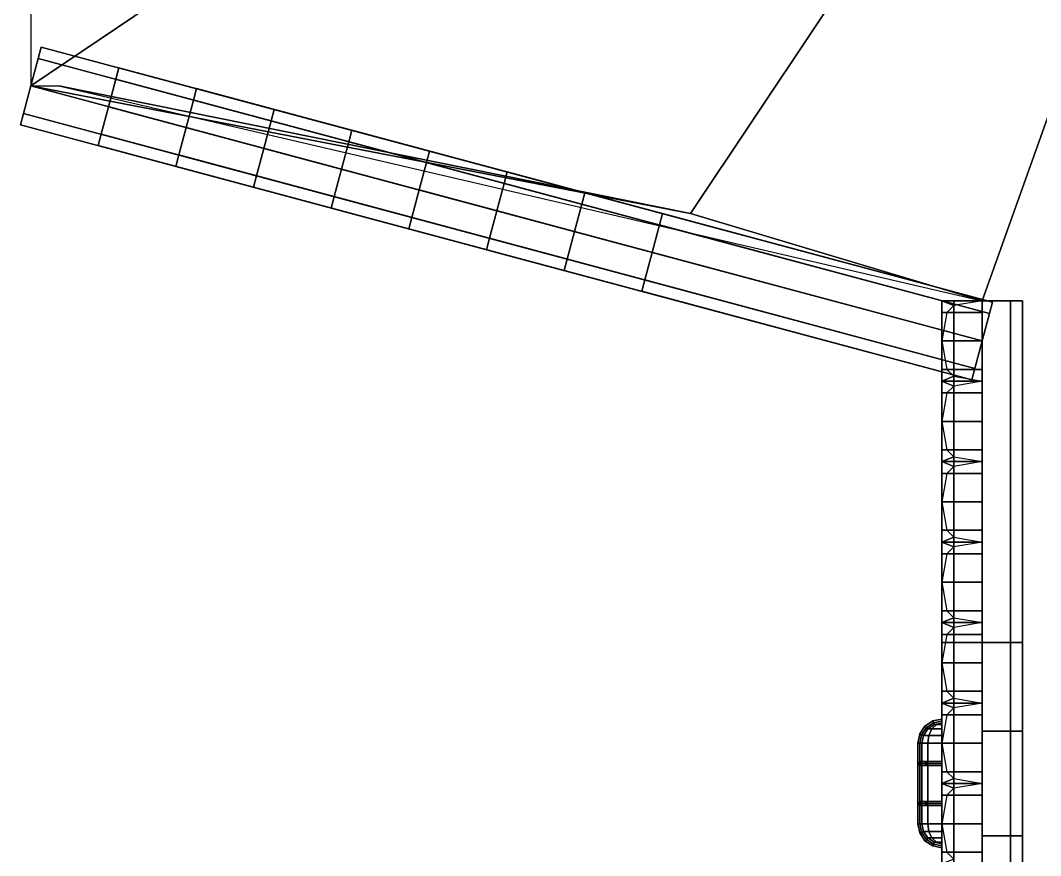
# Model space of a CAD drawing. Header units: millimetres. Extents: x -11 to 8.4, y -9.2 to 27.1.
# Drawn here: x -8.392 to -5.855, y -0.179 to 1.897 of the extents above; entities that cross this region are included whole.
import ezdxf

# ---------------------------------------------------------------- set-up
doc = ezdxf.new("R2010")
doc.units = ezdxf.units.MM
for name, color, linetype in [('door', 4, 'Continuous'), ('ground', 3, 'Continuous'), ('ground_destroyed', 6, 'Continuous'), ('light', 2, 'Continuous')]:
    doc.layers.add(name, color=color, linetype=linetype)

msp = doc.modelspace()

# ---------------------------------------------------------------- linework, layer by layer
for points in [[(-8.3665, 1.7341), (-8.3482, 1.8024, 0.1707), (-8.3406, 1.8307, 0.1), (-8.3482, 1.8024, 0.0293)], [(-8.3482, 1.8024, 0.0293), (-8.3406, 1.8307, 0.1), (-5.9741, 1.1966, 0.1), (-5.9817, 1.1683, 0.0293)], [(-8.3406, 1.8307, 0.1), (-8.3482, 1.8024, 0.1707), (-5.9817, 1.1683, 0.1707), (-5.9741, 1.1966, 0.1)], [(-8.3848, 1.6658, 0.0293), (-8.3665, 1.7341, 0.2), (-8.3482, 1.8024, 0.1707), (-8.3665, 1.7341)], [(-8.3482, 1.8024, 0.1707), (-8.3665, 1.7341, 0.2), (-6, 1.1, 0.2), (-5.9817, 1.1683, 0.1707)], [(-8.3665, 1.7341), (-8.3482, 1.8024, 0.0293), (-5.9817, 1.1683, 0.0293), (-6, 1.1)], [(-8.1733, 1.6823, 0.2), (-8.155, 1.7506, 0.3707), (-8.1475, 1.7789, 0.3), (-8.155, 1.7506, 0.2293)], [(-8.1475, 1.7789, 0.3), (-8.155, 1.7506, 0.3707), (-5.9817, 1.1683, 0.3707), (-5.9741, 1.1966, 0.3)], [(-8.155, 1.7506, 0.2293), (-8.1475, 1.7789, 0.3), (-5.9741, 1.1966, 0.3), (-5.9817, 1.1683, 0.2293)], [(-8.3924, 1.6375, 0.1), (-8.3848, 1.6658, 0.1707), (-8.3665, 1.7341, 0.2), (-8.3848, 1.6658, 0.0293)], [(-8.3665, 1.7341, 0.2), (-8.3848, 1.6658, 0.1707), (-6.0183, 1.0317, 0.1707), (-6, 1.1, 0.2)], [(-8.3848, 1.6658, 0.0293), (-8.3665, 1.7341), (-6, 1.1), (-6.0183, 1.0317, 0.0293)], [(-8.1916, 1.614, 0.2293), (-8.1733, 1.6823, 0.4), (-8.155, 1.7506, 0.3707), (-8.1733, 1.6823, 0.2)], [(-8.1733, 1.6823, 0.2), (-8.155, 1.7506, 0.2293), (-5.9817, 1.1683, 0.2293), (-6, 1.1, 0.2)], [(-8.155, 1.7506, 0.3707), (-8.1733, 1.6823, 0.4), (-6, 1.1, 0.4), (-5.9817, 1.1683, 0.3707)], [(-7.9801, 1.6306, 0.4), (-7.9618, 1.6989, 0.5707), (-7.9543, 1.7272, 0.5), (-7.9618, 1.6989, 0.4293)], [(-7.9618, 1.6989, 0.4293), (-7.9543, 1.7272, 0.5), (-5.9741, 1.1966, 0.5), (-5.9817, 1.1683, 0.4293)], [(-7.9543, 1.7272, 0.5), (-7.9618, 1.6989, 0.5707), (-5.9817, 1.1683, 0.5707), (-5.9741, 1.1966, 0.5)], [(-8.1992, 1.5858, 0.3), (-8.1916, 1.614, 0.3707), (-8.1733, 1.6823, 0.4), (-8.1916, 1.614, 0.2293)], [(-8.1916, 1.614, 0.2293), (-8.1733, 1.6823, 0.2), (-6, 1.1, 0.2), (-6.0183, 1.0317, 0.2293)], [(-8.1733, 1.6823, 0.4), (-8.1916, 1.614, 0.3707), (-6.0183, 1.0317, 0.3707), (-6, 1.1, 0.4)], [(-7.9984, 1.5623, 0.4293), (-7.9801, 1.6306, 0.6), (-7.9618, 1.6989, 0.5707), (-7.9801, 1.6306, 0.4)], [(-7.9801, 1.6306, 0.4), (-7.9618, 1.6989, 0.4293), (-5.9817, 1.1683, 0.4293), (-6, 1.1, 0.4)], [(-7.9618, 1.6989, 0.5707), (-7.9801, 1.6306, 0.6), (-6, 1.1, 0.6), (-5.9817, 1.1683, 0.5707)], [(-7.787, 1.5788, 0.6), (-7.7687, 1.6471, 0.7707), (-7.7611, 1.6754, 0.7), (-7.7687, 1.6471, 0.6293)], [(-7.7611, 1.6754, 0.7), (-7.7687, 1.6471, 0.7707), (-5.9817, 1.1683, 0.7707), (-5.9741, 1.1966, 0.7)], [(-7.7687, 1.6471, 0.6293), (-7.7611, 1.6754, 0.7), (-5.9741, 1.1966, 0.7), (-5.9817, 1.1683, 0.6293)], [(-8.3924, 1.6375, 0.1), (-8.3848, 1.6658, 0.0293), (-6.0183, 1.0317, 0.0293), (-6.0259, 1.0034, 0.1)], [(-8.3848, 1.6658, 0.1707), (-8.3924, 1.6375, 0.1), (-6.0259, 1.0034, 0.1), (-6.0183, 1.0317, 0.1707)], [(-8.006, 1.534, 0.5), (-7.9984, 1.5623, 0.5707), (-7.9801, 1.6306, 0.6), (-7.9984, 1.5623, 0.4293)], [(-7.9984, 1.5623, 0.4293), (-7.9801, 1.6306, 0.4), (-6, 1.1, 0.4), (-6.0183, 1.0317, 0.4293)], [(-7.9801, 1.6306, 0.6), (-7.9984, 1.5623, 0.5707), (-6.0183, 1.0317, 0.5707), (-6, 1.1, 0.6)], [(-7.8053, 1.5105, 0.6293), (-7.787, 1.5788, 0.8), (-7.7687, 1.6471, 0.7707), (-7.787, 1.5788, 0.6)], [(-7.787, 1.5788, 0.6), (-7.7687, 1.6471, 0.6293), (-5.9817, 1.1683, 0.6293), (-6, 1.1, 0.6)], [(-7.7687, 1.6471, 0.7707), (-7.787, 1.5788, 0.8), (-6, 1.1, 0.8), (-5.9817, 1.1683, 0.7707)], [(-8.1916, 1.614, 0.3707), (-8.1992, 1.5858, 0.3), (-6.0259, 1.0034, 0.3), (-6.0183, 1.0317, 0.3707)], [(-8.1992, 1.5858, 0.3), (-8.1916, 1.614, 0.2293), (-6.0183, 1.0317, 0.2293), (-6.0259, 1.0034, 0.3)], [(-7.5938, 1.5271, 0.8), (-7.5755, 1.5954, 0.9707), (-7.5679, 1.6236, 0.9), (-7.5755, 1.5954, 0.8293)], [(-7.5755, 1.5954, 0.8293), (-7.5679, 1.6236, 0.9), (-5.9741, 1.1966, 0.9), (-5.9817, 1.1683, 0.8293)], [(-7.5679, 1.6236, 0.9), (-7.5755, 1.5954, 0.9707), (-5.9817, 1.1683, 0.9707), (-5.9741, 1.1966, 0.9)], [(-7.8128, 1.4822, 0.7), (-7.8053, 1.5105, 0.7707), (-7.787, 1.5788, 0.8), (-7.8053, 1.5105, 0.6293)], [(-7.8053, 1.5105, 0.6293), (-7.787, 1.5788, 0.6), (-6, 1.1, 0.6), (-6.0183, 1.0317, 0.6293)], [(-7.787, 1.5788, 0.8), (-7.8053, 1.5105, 0.7707), (-6.0183, 1.0317, 0.7707), (-6, 1.1, 0.8)], [(-7.6121, 1.4588, 0.8293), (-7.5938, 1.5271, 1), (-7.5755, 1.5954, 0.9707), (-7.5938, 1.5271, 0.8)], [(-7.5938, 1.5271, 0.8), (-7.5755, 1.5954, 0.8293), (-5.9817, 1.1683, 0.8293), (-6, 1.1, 0.8)], [(-7.5755, 1.5954, 0.9707), (-7.5938, 1.5271, 1), (-6, 1.1, 1), (-5.9817, 1.1683, 0.9707)], [(-8.006, 1.534, 0.5), (-7.9984, 1.5623, 0.4293), (-6.0183, 1.0317, 0.4293), (-6.0259, 1.0034, 0.5)], [(-7.9984, 1.5623, 0.5707), (-8.006, 1.534, 0.5), (-6.0259, 1.0034, 0.5), (-6.0183, 1.0317, 0.5707)], [(-7.4006, 1.4753, 1), (-7.3823, 1.5436, 1.1707), (-7.3747, 1.5719, 1.1), (-7.3823, 1.5436, 1.0293)], [(-7.3747, 1.5719, 1.1), (-7.3823, 1.5436, 1.1707), (-5.9817, 1.1683, 1.1707), (-5.9741, 1.1966, 1.1)], [(-7.3823, 1.5436, 1.0293), (-7.3747, 1.5719, 1.1), (-5.9741, 1.1966, 1.1), (-5.9817, 1.1683, 1.0293)], [(-7.6197, 1.4305, 0.9), (-7.6121, 1.4588, 0.9707), (-7.5938, 1.5271, 1), (-7.6121, 1.4588, 0.8293)], [(-7.6121, 1.4588, 0.8293), (-7.5938, 1.5271, 0.8), (-6, 1.1, 0.8), (-6.0183, 1.0317, 0.8293)], [(-7.5938, 1.5271, 1), (-7.6121, 1.4588, 0.9707), (-6.0183, 1.0317, 0.9707), (-6, 1.1, 1)], [(-7.4189, 1.407, 1.0293), (-7.4006, 1.4753, 1.2), (-7.3823, 1.5436, 1.1707), (-7.4006, 1.4753, 1)], [(-7.4006, 1.4753, 1), (-7.3823, 1.5436, 1.0293), (-5.9817, 1.1683, 1.0293), (-6, 1.1, 1)], [(-7.3823, 1.5436, 1.1707), (-7.4006, 1.4753, 1.2), (-6, 1.1, 1.2), (-5.9817, 1.1683, 1.1707)], [(-7.8053, 1.5105, 0.7707), (-7.8128, 1.4822, 0.7), (-6.0259, 1.0034, 0.7), (-6.0183, 1.0317, 0.7707)], [(-7.8128, 1.4822, 0.7), (-7.8053, 1.5105, 0.6293), (-6.0183, 1.0317, 0.6293), (-6.0259, 1.0034, 0.7)], [(-7.2074, 1.4235, 1.2), (-7.1891, 1.4918, 1.3707), (-7.1815, 1.5201, 1.3), (-7.1891, 1.4918, 1.2293)], [(-7.1815, 1.5201, 1.3), (-7.1891, 1.4918, 1.3707), (-5.9817, 1.1683, 1.3707), (-5.9741, 1.1966, 1.3)], [(-7.1891, 1.4918, 1.2293), (-7.1815, 1.5201, 1.3), (-5.9741, 1.1966, 1.3), (-5.9817, 1.1683, 1.2293)], [(-7.4265, 1.3787, 1.1), (-7.4189, 1.407, 1.1707), (-7.4006, 1.4753, 1.2), (-7.4189, 1.407, 1.0293)], [(-7.4189, 1.407, 1.0293), (-7.4006, 1.4753, 1), (-6, 1.1, 1), (-6.0183, 1.0317, 1.0293)], [(-7.4006, 1.4753, 1.2), (-7.4189, 1.407, 1.1707), (-6.0183, 1.0317, 1.1707), (-6, 1.1, 1.2)], [(-7.2257, 1.3552, 1.2293), (-7.2074, 1.4235, 1.4), (-7.1891, 1.4918, 1.3707), (-7.2074, 1.4235, 1.2)], [(-7.2074, 1.4235, 1.2), (-7.1891, 1.4918, 1.2293), (-5.9817, 1.1683, 1.2293), (-6, 1.1, 1.2)], [(-7.1891, 1.4918, 1.3707), (-7.2074, 1.4235, 1.4), (-6, 1.1, 1.4), (-5.9817, 1.1683, 1.3707)], [(-7.6197, 1.4305, 0.9), (-7.6121, 1.4588, 0.8293), (-6.0183, 1.0317, 0.8293), (-6.0259, 1.0034, 0.9)], [(-7.6121, 1.4588, 0.9707), (-7.6197, 1.4305, 0.9), (-6.0259, 1.0034, 0.9), (-6.0183, 1.0317, 0.9707)], [(-7.0142, 1.3718, 1.4), (-6.9959, 1.4401, 1.5707), (-6.9883, 1.4684, 1.5), (-6.9959, 1.4401, 1.4293)], [(-6.9959, 1.4401, 1.4293), (-6.9883, 1.4684, 1.5), (-5.9741, 1.1966, 1.5), (-5.9817, 1.1683, 1.4293)], [(-6.9883, 1.4684, 1.5), (-6.9959, 1.4401, 1.5707), (-5.9817, 1.1683, 1.5707), (-5.9741, 1.1966, 1.5)], [(-7.2333, 1.3269, 1.3), (-7.2257, 1.3552, 1.3707), (-7.2074, 1.4235, 1.4), (-7.2257, 1.3552, 1.2293)], [(-7.2257, 1.3552, 1.2293), (-7.2074, 1.4235, 1.2), (-6, 1.1, 1.2), (-6.0183, 1.0317, 1.2293)], [(-7.2074, 1.4235, 1.4), (-7.2257, 1.3552, 1.3707), (-6.0183, 1.0317, 1.3707), (-6, 1.1, 1.4)], [(-7.0325, 1.3035, 1.4293), (-7.0142, 1.3718, 1.6), (-6.9959, 1.4401, 1.5707), (-7.0142, 1.3718, 1.4)], [(-6.9959, 1.4401, 1.5707), (-7.0142, 1.3718, 1.6), (-6, 1.1, 1.6), (-5.9817, 1.1683, 1.5707)], [(-7.0142, 1.3718, 1.4), (-6.9959, 1.4401, 1.4293), (-5.9817, 1.1683, 1.4293), (-6, 1.1, 1.4)], [(-7.4189, 1.407, 1.1707), (-7.4265, 1.3787, 1.1), (-6.0259, 1.0034, 1.1), (-6.0183, 1.0317, 1.1707)], [(-7.4265, 1.3787, 1.1), (-7.4189, 1.407, 1.0293), (-6.0183, 1.0317, 1.0293), (-6.0259, 1.0034, 1.1)], [(-6.821, 1.32, 1.6), (-6.8027, 1.3883, 1.7707), (-6.7952, 1.4166, 1.7), (-6.8027, 1.3883, 1.6293)], [(-6.7952, 1.4166, 1.7), (-6.8027, 1.3883, 1.7707), (-5.9817, 1.1683, 1.7707), (-5.9741, 1.1966, 1.7)], [(-6.8027, 1.3883, 1.6293), (-6.7952, 1.4166, 1.7), (-5.9741, 1.1966, 1.7), (-5.9817, 1.1683, 1.6293)], [(-7.0401, 1.2752, 1.5), (-7.0325, 1.3035, 1.5707), (-7.0142, 1.3718, 1.6), (-7.0325, 1.3035, 1.4293)], [(-7.0142, 1.3718, 1.6), (-7.0325, 1.3035, 1.5707), (-6.0183, 1.0317, 1.5707), (-6, 1.1, 1.6)], [(-7.0325, 1.3035, 1.4293), (-7.0142, 1.3718, 1.4), (-6, 1.1, 1.4), (-6.0183, 1.0317, 1.4293)], [(-6.8393, 1.2517, 1.6293), (-6.821, 1.32, 1.8), (-6.8027, 1.3883, 1.7707), (-6.821, 1.32, 1.6)], [(-6.821, 1.32, 1.6), (-6.8027, 1.3883, 1.6293), (-5.9817, 1.1683, 1.6293), (-6, 1.1, 1.6)], [(-6.8027, 1.3883, 1.7707), (-6.821, 1.32, 1.8), (-6, 1.1, 1.8), (-5.9817, 1.1683, 1.7707)], [(-7.2257, 1.3552, 1.3707), (-7.2333, 1.3269, 1.3), (-6.0259, 1.0034, 1.3), (-6.0183, 1.0317, 1.3707)], [(-7.2333, 1.3269, 1.3), (-7.2257, 1.3552, 1.2293), (-6.0183, 1.0317, 1.2293), (-6.0259, 1.0034, 1.3)], [(-6.8469, 1.2234, 1.7), (-6.8393, 1.2517, 1.7707), (-6.821, 1.32, 1.8), (-6.8393, 1.2517, 1.6293)], [(-6.8393, 1.2517, 1.6293), (-6.821, 1.32, 1.6), (-6, 1.1, 1.6), (-6.0183, 1.0317, 1.6293)], [(-6.821, 1.32, 1.8), (-6.8393, 1.2517, 1.7707), (-6.0183, 1.0317, 1.7707), (-6, 1.1, 1.8)], [(-7.0401, 1.2752, 1.5), (-7.0325, 1.3035, 1.4293), (-6.0183, 1.0317, 1.4293), (-6.0259, 1.0034, 1.5)], [(-7.0325, 1.3035, 1.5707), (-7.0401, 1.2752, 1.5), (-6.0259, 1.0034, 1.5), (-6.0183, 1.0317, 1.5707)], [(-6.8393, 1.2517, 1.7707), (-6.8469, 1.2234, 1.7), (-6.0259, 1.0034, 1.7), (-6.0183, 1.0317, 1.7707)], [(-6.8469, 1.2234, 1.7), (-6.8393, 1.2517, 1.6293), (-6.0183, 1.0317, 1.6293), (-6.0259, 1.0034, 1.7)], [(-6, 1.1707, 2.0707), (-6, 1.2, 2), (-6.1, 1.2, 2), (-6.1, 1.1707, 2.0707)], [(-6.0707, 1.1879, 1.9707), (-6.0879, 1.1707, 1.9293), (-6.1, 1.1707, 1.9293), (-6.1, 1.2, 2)], [(-6, 1.2, 2), (-6.0707, 1.1879, 1.9707), (-6.1, 1.2, 2), (-6, 1.2, 2)], [(-6.1, 1.1, 1.9), (-6.1, 1.1707, 2.0707), (-6.1, 1.2, 2), (-6.1, 1.1707, 1.9293)], [(-6.0707, 1.2, 1.9707), (-6.1, 1.2, 1.9), (-6.1, -1.2, 1.9), (-6.0707, -1.2, 1.9707)], [(-6.1, 1.2, 1.9), (-6.0707, 1.2, 1.8293), (-6.0707, -1.2, 1.8293), (-6.1, -1.2, 1.9)], [(-6.0707, 0.35, 0.6293), (-6.1, 0.35, 0.7), (-6.1, 1.2, 0.7), (-6.0707, 1.2, 0.6293)], [(-6.0707, 0.35, 0.0293), (-6.1, 0.35, 0.1), (-6.1, 1.2, 0.1), (-6.0707, 1.2, 0.0293)], [(-6.1, 0.35, 0.1), (-6.0707, 0.35, 0.1707), (-6.0707, 1.2, 0.1707), (-6.1, 1.2, 0.1)], [(-6.1, 0.35, 0.3), (-6.0707, 0.35, 0.3707), (-6.0707, 1.2, 0.3707), (-6.1, 1.2, 0.3)], [(-6.0707, 0.35, 0.2293), (-6.1, 0.35, 0.3), (-6.1, 1.2, 0.3), (-6.0707, 1.2, 0.2293)], [(-6.0707, 0.35, 0.4293), (-6.1, 0.35, 0.5), (-6.1, 1.2, 0.5), (-6.0707, 1.2, 0.4293)], [(-6.1, 0.35, 0.5), (-6.0707, 0.35, 0.5707), (-6.0707, 1.2, 0.5707), (-6.1, 1.2, 0.5)], [(-6.1, 0.35, 0.9), (-6.0707, 0.35, 0.9707), (-6.0707, 1.2, 0.9707), (-6.1, 1.2, 0.9)], [(-6.0707, 0.35, 0.8293), (-6.1, 0.35, 0.9), (-6.1, 1.2, 0.9), (-6.0707, 1.2, 0.8293)], [(-6.1, 0.35, 0.7), (-6.0707, 0.35, 0.7707), (-6.0707, 1.2, 0.7707), (-6.1, 1.2, 0.7)], [(-6.1, 0.35, 1.3), (-6.0707, 0.35, 1.3707), (-6.0707, 1.2, 1.3707), (-6.1, 1.2, 1.3)], [(-6.0707, 0.35, 1.2293), (-6.1, 0.35, 1.3), (-6.1, 1.2, 1.3), (-6.0707, 1.2, 1.2293)], [(-6.0707, 0.35, 1.0293), (-6.1, 0.35, 1.1), (-6.1, 1.2, 1.1), (-6.0707, 1.2, 1.0293)], [(-6.1, 0.35, 1.1), (-6.0707, 0.35, 1.1707), (-6.0707, 1.2, 1.1707), (-6.1, 1.2, 1.1)], [(-6.1, 0.35, 1.5), (-6.0707, 0.35, 1.5707), (-6.0707, 1.2, 1.5707), (-6.1, 1.2, 1.5)], [(-6.0707, 0.35, 1.4293), (-6.1, 0.35, 1.5), (-6.1, 1.2, 1.5), (-6.0707, 1.2, 1.4293)], [(-6.0707, 0.35, 1.6293), (-6.1, 0.35, 1.7), (-6.1, 1.2, 1.7), (-6.0707, 1.2, 1.6293)], [(-6.1, 0.35, 1.7), (-6.0707, 0.35, 1.7707), (-6.0707, 1.2, 1.7707), (-6.1, 1.2, 1.7)], [(-6, 1.2, 2), (-6.0707, 1.2, 1.9707), (-6.0707, -1.2, 1.9707), (-6, -1.2, 2)], [(-6.0707, 1.2, 1.8293), (-6, 1.2, 1.8), (-6, -1.2, 1.8), (-6.0707, -1.2, 1.8293)], [(-6.0707, 0.35, 1.7707), (-6, 0.35, 1.8), (-6, 1.2, 1.8), (-6.0707, 1.2, 1.7707)], [(-6.0707, 0.35, 0.1707), (-6, 0.35, 0.2), (-6, 1.2, 0.2), (-6.0707, 1.2, 0.1707)], [(-6, 0.35), (-6.0707, 0.35, 0.0293), (-6.0707, 1.2, 0.0293), (-6, 1.2)], [(-6, 0.35, 0.6), (-6.0707, 0.35, 0.6293), (-6.0707, 1.2, 0.6293), (-6, 1.2, 0.6)], [(-6.0707, 0.35, 0.5707), (-6, 0.35, 0.6), (-6, 1.2, 0.6), (-6.0707, 1.2, 0.5707)], [(-6, 0.35, 0.2), (-6.0707, 0.35, 0.2293), (-6.0707, 1.2, 0.2293), (-6, 1.2, 0.2)], [(-6.0707, 0.35, 0.3707), (-6, 0.35, 0.4), (-6, 1.2, 0.4), (-6.0707, 1.2, 0.3707)], [(-6, 0.35, 0.4), (-6.0707, 0.35, 0.4293), (-6.0707, 1.2, 0.4293), (-6, 1.2, 0.4)], [(-6, 0.35, 0.8), (-6.0707, 0.35, 0.8293), (-6.0707, 1.2, 0.8293), (-6, 1.2, 0.8)], [(-6.0707, 0.35, 0.7707), (-6, 0.35, 0.8), (-6, 1.2, 0.8), (-6.0707, 1.2, 0.7707)], [(-6.0707, 0.35, 0.9707), (-6, 0.35, 1), (-6, 1.2, 1), (-6.0707, 1.2, 0.9707)], [(-6, 0.35, 1.2), (-6.0707, 0.35, 1.2293), (-6.0707, 1.2, 1.2293), (-6, 1.2, 1.2)], [(-6.0707, 0.35, 1.1707), (-6, 0.35, 1.2), (-6, 1.2, 1.2), (-6.0707, 1.2, 1.1707)], [(-6, 0.35, 1), (-6.0707, 0.35, 1.0293), (-6.0707, 1.2, 1.0293), (-6, 1.2, 1)], [(-6.0707, 0.35, 1.3707), (-6, 0.35, 1.4), (-6, 1.2, 1.4), (-6.0707, 1.2, 1.3707)], [(-6, 0.35, 1.4), (-6.0707, 0.35, 1.4293), (-6.0707, 1.2, 1.4293), (-6, 1.2, 1.4)], [(-6.0707, 0.35, 1.5707), (-6, 0.35, 1.6), (-6, 1.2, 1.6), (-6.0707, 1.2, 1.5707)], [(-6, 0.35, 1.6), (-6.0707, 0.35, 1.6293), (-6.0707, 1.2, 1.6293), (-6, 1.2, 1.6)], [(-5.9293, 1.2, 1.9707), (-6, 1.2, 2), (-6, -1.2, 2), (-5.9293, -1.2, 1.9707)], [(-6, 1.2, 1.8), (-5.9293, 1.2, 1.8293), (-5.9293, -1.2, 1.8293), (-6, -1.2, 1.8)], [(-6, 0.35, 1.8), (-5.9293, 0.35, 1.7707), (-5.9293, 1.2, 1.7707), (-6, 1.2, 1.8)], [(-6, 0.35, 0.2), (-5.9293, 0.35, 0.1707), (-5.9293, 1.2, 0.1707), (-6, 1.2, 0.2)], [(-5.9293, 0.35, 0.0293), (-6, 0.35), (-6, 1.2), (-5.9293, 1.2, 0.0293)], [(-5.9293, 0.35, 0.6293), (-6, 0.35, 0.6), (-6, 1.2, 0.6), (-5.9293, 1.2, 0.6293)], [(-6, 0.35, 0.6), (-5.9293, 0.35, 0.5707), (-5.9293, 1.2, 0.5707), (-6, 1.2, 0.6)], [(-5.9293, 0.35, 0.2293), (-6, 0.35, 0.2), (-6, 1.2, 0.2), (-5.9293, 1.2, 0.2293)], [(-6, 0.35, 0.4), (-5.9293, 0.35, 0.3707), (-5.9293, 1.2, 0.3707), (-6, 1.2, 0.4)], [(-5.9293, 0.35, 0.4293), (-6, 0.35, 0.4), (-6, 1.2, 0.4), (-5.9293, 1.2, 0.4293)], [(-5.9293, 0.35, 0.8293), (-6, 0.35, 0.8), (-6, 1.2, 0.8), (-5.9293, 1.2, 0.8293)], [(-6, 0.35, 0.8), (-5.9293, 0.35, 0.7707), (-5.9293, 1.2, 0.7707), (-6, 1.2, 0.8)], [(-6, 0.35, 1), (-5.9293, 0.35, 0.9707), (-5.9293, 1.2, 0.9707), (-6, 1.2, 1)], [(-5.9293, 0.35, 1.2293), (-6, 0.35, 1.2), (-6, 1.2, 1.2), (-5.9293, 1.2, 1.2293)], [(-6, 0.35, 1.2), (-5.9293, 0.35, 1.1707), (-5.9293, 1.2, 1.1707), (-6, 1.2, 1.2)], [(-5.9293, 0.35, 1.0293), (-6, 0.35, 1), (-6, 1.2, 1), (-5.9293, 1.2, 1.0293)], [(-6, 0.35, 1.4), (-5.9293, 0.35, 1.3707), (-5.9293, 1.2, 1.3707), (-6, 1.2, 1.4)], [(-5.9293, 0.35, 1.4293), (-6, 0.35, 1.4), (-6, 1.2, 1.4), (-5.9293, 1.2, 1.4293)], [(-6, 0.35, 1.6), (-5.9293, 0.35, 1.5707), (-5.9293, 1.2, 1.5707), (-6, 1.2, 1.6)], [(-5.9293, 0.35, 1.6293), (-6, 0.35, 1.6), (-6, 1.2, 1.6), (-5.9293, 1.2, 1.6293)], [(-5.9, 1.2, 1.9), (-5.9293, 1.2, 1.9707), (-5.9293, -1.2, 1.9707), (-5.9, -1.2, 1.9)], [(-5.9293, 1.2, 1.8293), (-5.9, 1.2, 1.9), (-5.9, -1.2, 1.9), (-5.9293, -1.2, 1.8293)], [(-5.9, 0.35, 0.7), (-5.9293, 0.35, 0.6293), (-5.9293, 1.2, 0.6293), (-5.9, 1.2, 0.7)], [(-5.9, 0.35, 0.1), (-5.9293, 0.35, 0.0293), (-5.9293, 1.2, 0.0293), (-5.9, 1.2, 0.1)], [(-5.9293, 0.35, 0.1707), (-5.9, 0.35, 0.1), (-5.9, 1.2, 0.1), (-5.9293, 1.2, 0.1707)], [(-5.9293, 0.35, 0.3707), (-5.9, 0.35, 0.3), (-5.9, 1.2, 0.3), (-5.9293, 1.2, 0.3707)], [(-5.9, 0.35, 0.3), (-5.9293, 0.35, 0.2293), (-5.9293, 1.2, 0.2293), (-5.9, 1.2, 0.3)], [(-5.9, 0.35, 0.5), (-5.9293, 0.35, 0.4293), (-5.9293, 1.2, 0.4293), (-5.9, 1.2, 0.5)], [(-5.9293, 0.35, 0.5707), (-5.9, 0.35, 0.5), (-5.9, 1.2, 0.5), (-5.9293, 1.2, 0.5707)], [(-5.9293, 0.35, 0.9707), (-5.9, 0.35, 0.9), (-5.9, 1.2, 0.9), (-5.9293, 1.2, 0.9707)], [(-5.9, 0.35, 0.9), (-5.9293, 0.35, 0.8293), (-5.9293, 1.2, 0.8293), (-5.9, 1.2, 0.9)], [(-5.9293, 0.35, 0.7707), (-5.9, 0.35, 0.7), (-5.9, 1.2, 0.7), (-5.9293, 1.2, 0.7707)], [(-5.9293, 0.35, 1.3707), (-5.9, 0.35, 1.3), (-5.9, 1.2, 1.3), (-5.9293, 1.2, 1.3707)], [(-5.9, 0.35, 1.3), (-5.9293, 0.35, 1.2293), (-5.9293, 1.2, 1.2293), (-5.9, 1.2, 1.3)], [(-5.9, 0.35, 1.1), (-5.9293, 0.35, 1.0293), (-5.9293, 1.2, 1.0293), (-5.9, 1.2, 1.1)], [(-5.9293, 0.35, 1.1707), (-5.9, 0.35, 1.1), (-5.9, 1.2, 1.1), (-5.9293, 1.2, 1.1707)], [(-5.9293, 0.35, 1.5707), (-5.9, 0.35, 1.5), (-5.9, 1.2, 1.5), (-5.9293, 1.2, 1.5707)], [(-5.9, 0.35, 1.5), (-5.9293, 0.35, 1.4293), (-5.9293, 1.2, 1.4293), (-5.9, 1.2, 1.5)], [(-5.9, 0.35, 1.7), (-5.9293, 0.35, 1.6293), (-5.9293, 1.2, 1.6293), (-5.9, 1.2, 1.7)], [(-5.9293, 0.35, 1.7707), (-5.9, 0.35, 1.7), (-5.9, 1.2, 1.7), (-5.9293, 1.2, 1.7707)], [(-6, 1.1, 2.1), (-6, 1.1707, 2.0707), (-6.1, 1.1707, 2.0707), (-6.1, 1.1, 2.1)], [(-6.0879, 1.1707, 1.9293), (-6.1, 1.1, 1.9), (-6.1, 1.1, 1.9), (-6.1, 1.1707, 1.9293)], [(-6.1, 1.0293, 1.9293), (-6.1, 1.1, 2.1), (-6.1, 1.1707, 2.0707), (-6.1, 1.1, 1.9)], [(-6, 1.0293, 2.0707), (-6, 1.1, 2.1), (-6.1, 1.1, 2.1), (-6.1, 1.0293, 2.0707)], [(-6.1, 1.1, 1.9), (-6.0879, 1.0293, 1.9293), (-6.1, 1.0293, 1.9293), (-6.1, 1.1, 1.9)], [(-6.1, 1, 2), (-6.1, 1.0293, 2.0707), (-6.1, 1.1, 2.1), (-6.1, 1.0293, 1.9293)], [(-6, 1, 2), (-6, 1.0293, 2.0707), (-6.1, 1.0293, 2.0707), (-6.1, 1, 2)], [(-6.0879, 1.0293, 1.9293), (-6.0707, 1.0121, 1.9707), (-6.1, 1, 2), (-6.1, 1.0293, 1.9293)], [(-6.0707, 1.0121, 1.9707), (-6, 1, 2), (-6, 1, 2), (-6.1, 1, 2)], [(-6.1, 0.9, 1.9), (-6.1, 0.9707, 2.0707), (-6.1, 1, 2), (-6.1, 0.9707, 1.9293)], [(-6, 0.9707, 2.0707), (-6, 1, 2), (-6.1, 1, 2), (-6.1, 0.9707, 2.0707)], [(-6, 1, 2), (-6.0707, 0.9879, 1.9707), (-6.1, 1, 2), (-6, 1, 2)], [(-6.0707, 0.9879, 1.9707), (-6.0879, 0.9707, 1.9293), (-6.1, 0.9707, 1.9293), (-6.1, 1, 2)], [(-6.1, 0.8293, 1.9293), (-6.1, 0.9, 2.1), (-6.1, 0.9707, 2.0707), (-6.1, 0.9, 1.9)], [(-6.0879, 0.9707, 1.9293), (-6.1, 0.9, 1.9), (-6.1, 0.9, 1.9), (-6.1, 0.9707, 1.9293)], [(-6, 0.9, 2.1), (-6, 0.9707, 2.0707), (-6.1, 0.9707, 2.0707), (-6.1, 0.9, 2.1)], [(-6.1, 0.8, 2), (-6.1, 0.8293, 2.0707), (-6.1, 0.9, 2.1), (-6.1, 0.8293, 1.9293)], [(-6.1, 0.9, 1.9), (-6.0879, 0.8293, 1.9293), (-6.1, 0.8293, 1.9293), (-6.1, 0.9, 1.9)], [(-6, 0.8293, 2.0707), (-6, 0.9, 2.1), (-6.1, 0.9, 2.1), (-6.1, 0.8293, 2.0707)], [(-6, 0.8, 2), (-6, 0.8293, 2.0707), (-6.1, 0.8293, 2.0707), (-6.1, 0.8, 2)], [(-6.0879, 0.8293, 1.9293), (-6.0707, 0.8121, 1.9707), (-6.1, 0.8, 2), (-6.1, 0.8293, 1.9293)], [(-6.0707, 0.8121, 1.9707), (-6, 0.8, 2), (-6, 0.8, 2), (-6.1, 0.8, 2)], [(-6.1, 0.7, 1.9), (-6.1, 0.7707, 2.0707), (-6.1, 0.8, 2), (-6.1, 0.7707, 1.9293)], [(-6, 0.7707, 2.0707), (-6, 0.8, 2), (-6.1, 0.8, 2), (-6.1, 0.7707, 2.0707)], [(-6, 0.8, 2), (-6.0707, 0.7879, 1.9707), (-6.1, 0.8, 2), (-6, 0.8, 2)], [(-6.0707, 0.7879, 1.9707), (-6.0879, 0.7707, 1.9293), (-6.1, 0.7707, 1.9293), (-6.1, 0.8, 2)], [(-6.1, 0.6293, 1.9293), (-6.1, 0.7, 2.1), (-6.1, 0.7707, 2.0707), (-6.1, 0.7, 1.9)], [(-6.0879, 0.7707, 1.9293), (-6.1, 0.7, 1.9), (-6.1, 0.7, 1.9), (-6.1, 0.7707, 1.9293)], [(-6, 0.7, 2.1), (-6, 0.7707, 2.0707), (-6.1, 0.7707, 2.0707), (-6.1, 0.7, 2.1)], [(-6.1, 0.6, 2), (-6.1, 0.6293, 2.0707), (-6.1, 0.7, 2.1), (-6.1, 0.6293, 1.9293)], [(-6.1, 0.7, 1.9), (-6.0879, 0.6293, 1.9293), (-6.1, 0.6293, 1.9293), (-6.1, 0.7, 1.9)], [(-6, 0.6293, 2.0707), (-6, 0.7, 2.1), (-6.1, 0.7, 2.1), (-6.1, 0.6293, 2.0707)], [(-6, 0.6, 2), (-6, 0.6293, 2.0707), (-6.1, 0.6293, 2.0707), (-6.1, 0.6, 2)], [(-6.0879, 0.6293, 1.9293), (-6.0707, 0.6121, 1.9707), (-6.1, 0.6, 2), (-6.1, 0.6293, 1.9293)], [(-6.0707, 0.6121, 1.9707), (-6, 0.6, 2), (-6, 0.6, 2), (-6.1, 0.6, 2)], [(-6, 0.5707, 2.0707), (-6, 0.6, 2), (-6.1, 0.6, 2), (-6.1, 0.5707, 2.0707)], [(-6.1, 0.5, 1.9), (-6.1, 0.5707, 2.0707), (-6.1, 0.6, 2), (-6.1, 0.5707, 1.9293)], [(-6.0707, 0.5879, 1.9707), (-6.0879, 0.5707, 1.9293), (-6.1, 0.5707, 1.9293), (-6.1, 0.6, 2)], [(-6, 0.6, 2), (-6.0707, 0.5879, 1.9707), (-6.1, 0.6, 2), (-6, 0.6, 2)], [(-6.1, 0.4293, 1.9293), (-6.1, 0.5, 2.1), (-6.1, 0.5707, 2.0707), (-6.1, 0.5, 1.9)], [(-6.0879, 0.5707, 1.9293), (-6.1, 0.5, 1.9), (-6.1, 0.5, 1.9), (-6.1, 0.5707, 1.9293)], [(-6, 0.5, 2.1), (-6, 0.5707, 2.0707), (-6.1, 0.5707, 2.0707), (-6.1, 0.5, 2.1)], [(-6.1, 0.4, 2), (-6.1, 0.4293, 2.0707), (-6.1, 0.5, 2.1), (-6.1, 0.4293, 1.9293)], [(-6.1, 0.5, 1.9), (-6.0879, 0.4293, 1.9293), (-6.1, 0.4293, 1.9293), (-6.1, 0.5, 1.9)], [(-6, 0.4293, 2.0707), (-6, 0.5, 2.1), (-6.1, 0.5, 2.1), (-6.1, 0.4293, 2.0707)], [(-6, 0.4, 2), (-6, 0.4293, 2.0707), (-6.1, 0.4293, 2.0707), (-6.1, 0.4, 2)], [(-6.0879, 0.4293, 1.9293), (-6.0707, 0.4121, 1.9707), (-6.1, 0.4, 2), (-6.1, 0.4293, 1.9293)], [(-6.0707, 0.4121, 1.9707), (-6, 0.4, 2), (-6, 0.4, 2), (-6.1, 0.4, 2)], [(-6.1, 0.3, 1.9), (-6.1, 0.3707, 2.0707), (-6.1, 0.4, 2), (-6.1, 0.3707, 1.9293)], [(-6, 0.3707, 2.0707), (-6, 0.4, 2), (-6.1, 0.4, 2), (-6.1, 0.3707, 2.0707)], [(-6, 0.4, 2), (-6.0707, 0.3879, 1.9707), (-6.1, 0.4, 2), (-6, 0.4, 2)], [(-6.0707, 0.3879, 1.9707), (-6.0879, 0.3707, 1.9293), (-6.1, 0.3707, 1.9293), (-6.1, 0.4, 2)], [(-6.1, 0.2293, 1.9293), (-6.1, 0.3, 2.1), (-6.1, 0.3707, 2.0707), (-6.1, 0.3, 1.9)], [(-6.0879, 0.3707, 1.9293), (-6.1, 0.3, 1.9), (-6.1, 0.3, 1.9), (-6.1, 0.3707, 1.9293)], [(-6, 0.3, 2.1), (-6, 0.3707, 2.0707), (-6.1, 0.3707, 2.0707), (-6.1, 0.3, 2.1)], [(-6.1, 0.35, 0.7), (-6.0707, 0.35, 0.6293), (-6, 0.35, 0.6), (-6.0707, 0.35, 0.7707)], [(-6.1, 0.35, 0.1), (-6.0707, 0.35, 0.0293), (-6, 0.35), (-6.0707, 0.35, 0.1707)], [(-6.1, 0.35, 0.3), (-6.0707, 0.35, 0.2293), (-6, 0.35, 0.2), (-6.0707, 0.35, 0.3707)], [(-6.1, 0.35, 0.5), (-6.0707, 0.35, 0.4293), (-6, 0.35, 0.4), (-6.0707, 0.35, 0.5707)], [(-6.1, 0.35, 1.3), (-6.0707, 0.35, 1.2293), (-6, 0.35, 1.2), (-6.0707, 0.35, 1.3707)], [(-6.1, 0.35, 0.9), (-6.0707, 0.35, 0.8293), (-6, 0.35, 0.8), (-6.0707, 0.35, 0.9707)], [(-6.1, 0.35, 1.1), (-6.0707, 0.35, 1.0293), (-6, 0.35, 1), (-6.0707, 0.35, 1.1707)], [(-6.1, 0.35, 1.5), (-6.0707, 0.35, 1.4293), (-6, 0.35, 1.4), (-6.0707, 0.35, 1.5707)], [(-6.1, 0.35, 1.7), (-6.0707, 0.35, 1.6293), (-6, 0.35, 1.6), (-6.0707, 0.35, 1.7707)], [(-6.0707, 0.35, 1.7707), (-6, 0.35, 1.6), (-5.9293, 0.35, 1.6293), (-6, 0.35, 1.8)], [(-6.0707, 0.35, 0.7707), (-6, 0.35, 0.6), (-5.9293, 0.35, 0.6293), (-6, 0.35, 0.8)], [(-6.0707, 0.35, 0.1707), (-6, 0.35), (-5.9293, 0.35, 0.0293), (-6, 0.35, 0.2)], [(-6.0707, 0.35, 0.3707), (-6, 0.35, 0.2), (-5.9293, 0.35, 0.2293), (-6, 0.35, 0.4)], [(-6.0707, 0.35, 0.5707), (-6, 0.35, 0.4), (-5.9293, 0.35, 0.4293), (-6, 0.35, 0.6)], [(-6.0707, 0.35, 1.3707), (-6, 0.35, 1.2), (-5.9293, 0.35, 1.2293), (-6, 0.35, 1.4)], [(-6.0707, 0.35, 0.9707), (-6, 0.35, 0.8), (-5.9293, 0.35, 0.8293), (-6, 0.35, 1)], [(-6.0707, 0.35, 1.1707), (-6, 0.35, 1), (-5.9293, 0.35, 1.0293), (-6, 0.35, 1.2)], [(-6.0707, 0.35, 1.5707), (-6, 0.35, 1.4), (-5.9293, 0.35, 1.4293), (-6, 0.35, 1.6)], [(-6, 0.35, 1.8), (-5.9293, 0.35, 1.6293), (-5.9, 0.35, 1.7), (-5.9293, 0.35, 1.7707)], [(-6, 0.35, 0.8), (-5.9293, 0.35, 0.6293), (-5.9, 0.35, 0.7), (-5.9293, 0.35, 0.7707)], [(-6, 0.35, 0.2), (-5.9293, 0.35, 0.0293), (-5.9, 0.35, 0.1), (-5.9293, 0.35, 0.1707)], [(-6, 0.35, 0.4), (-5.9293, 0.35, 0.2293), (-5.9, 0.35, 0.3), (-5.9293, 0.35, 0.3707)], [(-6, 0.35, 0.6), (-5.9293, 0.35, 0.4293), (-5.9, 0.35, 0.5), (-5.9293, 0.35, 0.5707)], [(-6, 0.35, 1), (-5.9293, 0.35, 0.8293), (-5.9, 0.35, 0.9), (-5.9293, 0.35, 0.9707)], [(-6, 0.35, 1.2), (-5.9293, 0.35, 1.0293), (-5.9, 0.35, 1.1), (-5.9293, 0.35, 1.1707)], [(-6, 0.35, 1.6), (-5.9293, 0.35, 1.4293), (-5.9, 0.35, 1.5), (-5.9293, 0.35, 1.5707)], [(-6, 0.35, 1.4), (-5.9293, 0.35, 1.2293), (-5.9, 0.35, 1.3), (-5.9293, 0.35, 1.3707)], [(-6.1, 0.2, 2), (-6.1, 0.2293, 2.0707), (-6.1, 0.3, 2.1), (-6.1, 0.2293, 1.9293)], [(-6.1, 0.3, 1.9), (-6.0879, 0.2293, 1.9293), (-6.1, 0.2293, 1.9293), (-6.1, 0.3, 1.9)], [(-6, 0.2293, 2.0707), (-6, 0.3, 2.1), (-6.1, 0.3, 2.1), (-6.1, 0.2293, 2.0707)], [(-6, 0.2, 2), (-6, 0.2293, 2.0707), (-6.1, 0.2293, 2.0707), (-6.1, 0.2, 2)], [(-6.0879, 0.2293, 1.9293), (-6.0707, 0.2121, 1.9707), (-6.1, 0.2, 2), (-6.1, 0.2293, 1.9293)], [(-6.0707, 0.2121, 1.9707), (-6, 0.2, 2), (-6, 0.2, 2), (-6.1, 0.2, 2)], [(-6, 0.1707, 2.0707), (-6, 0.2, 2), (-6.1, 0.2, 2), (-6.1, 0.1707, 2.0707)], [(-6.1, 0.1, 1.9), (-6.1, 0.1707, 2.0707), (-6.1, 0.2, 2), (-6.1, 0.1707, 1.9293)], [(-6.0707, 0.1879, 1.9707), (-6.0879, 0.1707, 1.9293), (-6.1, 0.1707, 1.9293), (-6.1, 0.2, 2)], [(-6, 0.2, 2), (-6.0707, 0.1879, 1.9707), (-6.1, 0.2, 2), (-6, 0.2, 2)], [(-6.1, 0.0293, 1.9293), (-6.1, 0.1, 2.1), (-6.1, 0.1707, 2.0707), (-6.1, 0.1, 1.9)], [(-6.0879, 0.1707, 1.9293), (-6.1, 0.1, 1.9), (-6.1, 0.1, 1.9), (-6.1, 0.1707, 1.9293)], [(-6, 0.1, 2.1), (-6, 0.1707, 2.0707), (-6.1, 0.1707, 2.0707), (-6.1, 0.1, 2.1)], [(-6.1, 0, 2), (-6.1, 0.0293, 2.0707), (-6.1, 0.1, 2.1), (-6.1, 0.0293, 1.9293)], [(-6.1, 0.1, 1.9), (-6.0879, 0.0293, 1.9293), (-6.1, 0.0293, 1.9293), (-6.1, 0.1, 1.9)], [(-6, 0.0293, 2.0707), (-6, 0.1, 2.1), (-6.1, 0.1, 2.1), (-6.1, 0.0293, 2.0707)], [(-6, 0, 2), (-6, 0.0293, 2.0707), (-6.1, 0.0293, 2.0707), (-6.1, 0, 2)], [(-6.0879, 0.0293, 1.9293), (-6.0707, 0.0121, 1.9707), (-6.1, 0, 2), (-6.1, 0.0293, 1.9293)], [(-6.0707, 0.0121, 1.9707), (-6, 0, 2), (-6, 0, 2), (-6.1, 0, 2)], [(-6, -0.0293, 2.0707), (-6, 0, 2), (-6.1, 0, 2), (-6.1, -0.0293, 2.0707)], [(-6.1, -0.1, 1.9), (-6.1, -0.0293, 2.0707), (-6.1, 0, 2), (-6.1, -0.0293, 1.9293)], [(-6.0707, -0.0121, 1.9707), (-6.0879, -0.0293, 1.9293), (-6.1, -0.0293, 1.9293), (-6.1, 0, 2)], [(-6, 0, 2), (-6.0707, -0.0121, 1.9707), (-6.1, 0, 2), (-6, 0, 2)], [(-6.1, -0.1707, 1.9293), (-6.1, -0.1, 2.1), (-6.1, -0.0293, 2.0707), (-6.1, -0.1, 1.9)], [(-6.0879, -0.0293, 1.9293), (-6.1, -0.1, 1.9), (-6.1, -0.1, 1.9), (-6.1, -0.0293, 1.9293)], [(-6, -0.1, 2.1), (-6, -0.0293, 2.0707), (-6.1, -0.0293, 2.0707), (-6.1, -0.1, 2.1)], [(-6.1, -0.2, 2), (-6.1, -0.1707, 2.0707), (-6.1, -0.1, 2.1), (-6.1, -0.1707, 1.9293)], [(-6.1, -0.1, 1.9), (-6.0879, -0.1707, 1.9293), (-6.1, -0.1707, 1.9293), (-6.1, -0.1, 1.9)], [(-6, -0.1707, 2.0707), (-6, -0.1, 2.1), (-6.1, -0.1, 2.1), (-6.1, -0.1707, 2.0707)], [(-6, -0.2, 2), (-6, -0.1707, 2.0707), (-6.1, -0.1707, 2.0707), (-6.1, -0.2, 2)], [(-6.0879, -0.1707, 1.9293), (-6.0707, -0.1879, 1.9707), (-6.1, -0.2, 2), (-6.1, -0.1707, 1.9293)]]:
    msp.add_3dface(points)
at = {"layer": 'door'}
for points in [[(-6, 0.13, 1.56), (-6, -0.13, 1.56), (-6, -0.35, 1.8), (-6, 0.35, 1.8)], [(-5.9, 0.35, 1.8), (-5.9, 0.35), (-6, 0.35), (-6, 0.35, 1.8)], [(-6, 0.35, 1.8), (-6, -0.35, 1.8), (-5.9, -0.35, 1.8), (-5.9, 0.35, 1.8)], [(-6, 0.35), (-6, -0.35), (-6, -0.13, 1.48), (-6, 0.13, 1.48)], [(-6, 0.35, 1.8), (-6, 0.35), (-6, 0.13, 1.48), (-6, 0.13, 1.56)], [(-5.9, -0.35, 1.8), (-5.9, -0.13, 1.56), (-5.9, 0.13, 1.56), (-5.9, 0.35, 1.8)], [(-5.9, 0.13, 1.48), (-5.9, -0.13, 1.48), (-5.9, -0.35), (-5.9, 0.35)], [(-5.9, 0.13, 1.56), (-5.9, 0.13, 1.48), (-5.9, 0.35), (-5.9, 0.35, 1.8)], [(-6, 0.13, 1.48), (-6, -0.13, 1.48), (-5.9, -0.13, 1.48), (-5.9, 0.13, 1.48)], [(-6, 0.13, 1.56), (-6, 0.13, 1.48), (-5.9, 0.13, 1.48), (-5.9, 0.13, 1.56)], [(-6, -0.13, 1.48), (-6, -0.13, 1.56), (-5.9, -0.13, 1.56), (-5.9, -0.13, 1.48)], [(-6, -0.35), (-6, -0.35, 1.8), (-6, -0.13, 1.56), (-6, -0.13, 1.48)], [(-5.9, -0.13, 1.48), (-5.9, -0.13, 1.56), (-5.9, -0.35, 1.8), (-5.9, -0.35)]]:
    msp.add_3dface(points, dxfattribs=at)
at = {"layer": 'ground'}
for points in [[(-8.3665, 1.7341), (-5, 4, 3), (-5, 4, 3), (-8.3665, 4.4841)], [(-8.3665, 1.7341), (-6.7252, 1.4166, 1.7), (-6.7252, 1.4166, 1.7), (-5, 4, 3)], [(-6.7252, 1.4166, 1.7), (-6, 1.2, 2.1), (-6, 1.2, 2.1), (-5, 4, 3)], [(-6, -1.2, 2.1), (-5, -4, 3), (-5, 4, 3), (-6, 1.2, 2.1)], [(-8.2965, 1.7341), (-6.7252, 1.4166, 1.7), (-6.7252, 1.4166, 1.7), (-8.3665, 1.7341)], [(-6.7252, 1.4166, 1.7), (-8.2965, 1.7341), (-8.2965, 1.7341), (-6, 1.2, 1.8)], [(-6.7252, 1.4166, 1.7), (-6, 1.2, 1.8), (-6, 1.2, 1.8), (-6, 1.2, 2.1)], [(-6, -1.2, 1.8), (-6, -1.2, 2.1), (-6, 1.2, 2.1), (-6, 1.2, 1.8)]]:
    msp.add_3dface(points, dxfattribs=at)
at = {"layer": 'ground_destroyed'}
for points in [[(-8.3665, 1.7341), (-5, 4, 3), (-5, 4, 3), (-8.3665, 4.4841)], [(-8.3665, 1.7341), (-6.7252, 1.4166, 1.7), (-6.7252, 1.4166, 1.7), (-5, 4, 3)], [(-6.7252, 1.4166, 1.7), (-6, 1.2, 2.1), (-6, 1.2, 2.1), (-5, 4, 3)], [(-6, -1.2, 2.1), (-5, -4, 3), (-5, 4, 3), (-6, 1.2, 2.1)], [(-8.2965, 1.7341), (-6.7252, 1.4166, 1.7), (-6.7252, 1.4166, 1.7), (-8.3665, 1.7341)], [(-6.7252, 1.4166, 1.7), (-8.2965, 1.7341), (-8.2965, 1.7341), (-6, 1.2, 1.8)], [(-6.7252, 1.4166, 1.7), (-6, 1.2, 1.8), (-6, 1.2, 1.8), (-6, 1.2, 2.1)], [(-6, -1.2, 1.8), (-6, -1.2, 2.1), (-6, 1.2, 2.1), (-6, 1.2, 1.8)]]:
    msp.add_3dface(points, dxfattribs=at)
at = {"layer": 'light'}
for points in [[(-6.1424, 0.1424, 2), (-6.1389, 0.1389, 2.005), (-6.121, 0.1508, 2.005), (-6.123, 0.1554, 2)], [(-6.1389, 0.1389, 1.995), (-6.1424, 0.1424, 2), (-6.123, 0.1554, 2), (-6.121, 0.1508, 1.995)], [(-6.123, 0.1554, 2), (-6.121, 0.1508, 2.005), (-6.1, 0.155, 2.005), (-6.1, 0.16, 2)], [(-6.121, 0.1508, 1.995), (-6.123, 0.1554, 2), (-6.1, 0.16, 2), (-6.1, 0.155, 1.995)], [(-6.121, 0.1508, 2.005), (-6.1191, 0.1462, 2), (-6.1, 0.15, 2), (-6.1, 0.155, 2.005)], [(-6.1191, 0.1462, 2), (-6.121, 0.1508, 1.995), (-6.1, 0.155, 1.995), (-6.1, 0.15, 2)], [(-6.1554, 0.123, 2), (-6.1508, 0.121, 2.005), (-6.1389, 0.1389, 2.005), (-6.1424, 0.1424, 2)], [(-6.1508, 0.121, 1.995), (-6.1554, 0.123, 2), (-6.1424, 0.1424, 2), (-6.1389, 0.1389, 1.995)], [(-6.1508, 0.121, 2.005), (-6.1462, 0.1191, 2), (-6.1354, 0.1354, 2), (-6.1389, 0.1389, 2.005)], [(-6.1462, 0.1191, 2), (-6.1508, 0.121, 1.995), (-6.1389, 0.1389, 1.995), (-6.1354, 0.1354, 2)], [(-6.125, 0.1354, 1.975), (-6.1327, 0.1191, 1.9673), (-6.1462, 0.1191, 2), (-6.1354, 0.1354, 2)], [(-6.1354, 0.1354, 2), (-6.1462, 0.1191, 2), (-6.1327, 0.1191, 2.0327), (-6.125, 0.1354, 2.025)], [(-6.1389, 0.1389, 2.005), (-6.1354, 0.1354, 2), (-6.1191, 0.1462, 2), (-6.121, 0.1508, 2.005)], [(-6.1354, 0.1354, 2), (-6.1389, 0.1389, 1.995), (-6.121, 0.1508, 1.995), (-6.1191, 0.1462, 2)], [(-6.1135, 0.1462, 1.9865), (-6.125, 0.1354, 1.975), (-6.1354, 0.1354, 2), (-6.1191, 0.1462, 2)], [(-6.1191, 0.1462, 2), (-6.1354, 0.1354, 2), (-6.125, 0.1354, 2.025), (-6.1135, 0.1462, 2.0135)], [(-6.1, 0.1354, 1.9646), (-6.1, 0.1191, 1.9538), (-6.1327, 0.1191, 1.9673), (-6.125, 0.1354, 1.975)], [(-6.125, 0.1354, 2.025), (-6.1327, 0.1191, 2.0327), (-6.1, 0.1191, 2.0462), (-6.1, 0.1354, 2.0354)], [(-6.1, 0.1462, 1.9809), (-6.1, 0.1354, 1.9646), (-6.125, 0.1354, 1.975), (-6.1135, 0.1462, 1.9865)], [(-6.1135, 0.1462, 2.0135), (-6.125, 0.1354, 2.025), (-6.1, 0.1354, 2.0354), (-6.1, 0.1462, 2.0191)], [(-6.1, 0.15, 2), (-6.1135, 0.1462, 1.9865), (-6.1191, 0.1462, 2), (-6.1, 0.15, 2)], [(-6.1, 0.15, 2), (-6.1191, 0.1462, 2), (-6.1135, 0.1462, 2.0135), (-6.1, 0.15, 2)], [(-6.1, 0.15, 2), (-6.1, 0.1462, 1.9809), (-6.1135, 0.1462, 1.9865), (-6.1, 0.15, 2)], [(-6.1, 0.15, 2), (-6.1135, 0.1462, 2.0135), (-6.1, 0.1462, 2.0191), (-6.1, 0.15, 2)], [(-6.16, 0.1, 2), (-6.155, 0.1, 2.005), (-6.1508, 0.121, 2.005), (-6.1554, 0.123, 2)], [(-6.155, 0.1, 1.995), (-6.16, 0.1, 2), (-6.1554, 0.123, 2), (-6.1508, 0.121, 1.995)], [(-6.155, 0.1, 2.005), (-6.15, 0.1, 2), (-6.1462, 0.1191, 2), (-6.1508, 0.121, 2.005)], [(-6.15, 0.1, 2), (-6.155, 0.1, 1.995), (-6.1508, 0.121, 1.995), (-6.1462, 0.1191, 2)], [(-6.1327, 0.1191, 1.9673), (-6.1354, 0.1, 1.9646), (-6.15, 0.1, 2), (-6.1462, 0.1191, 2)], [(-6.1462, 0.1191, 2), (-6.15, 0.1, 2), (-6.1354, 0.1, 2.0354), (-6.1327, 0.1191, 2.0327)], [(-6.1, 0.1191, 1.9538), (-6.1, 0.1, 1.95), (-6.1354, 0.1, 1.9646), (-6.1327, 0.1191, 1.9673)], [(-6.1327, 0.1191, 2.0327), (-6.1354, 0.1, 2.0354), (-6.1, 0.1, 2.05), (-6.1, 0.1191, 2.0462)], [(-6.155, 0.1, 2.005), (-6.16, 0.1, 2), (-6.16, -0.1, 2), (-6.155, -0.1, 2.005)], [(-6.16, 0.1, 2), (-6.155, 0.1, 1.995), (-6.155, -0.1, 1.995), (-6.16, -0.1, 2)], [(-6.15, 0.1, 2), (-6.155, 0.1, 2.005), (-6.155, -0.1, 2.005), (-6.15, -0.1, 2)], [(-6.155, 0.1, 1.995), (-6.15, 0.1, 2), (-6.15, -0.1, 2), (-6.155, -0.1, 1.995)], [(-6.1354, 0.1, 2.0354), (-6.15, 0.1, 2), (-6.15, -0.1, 2), (-6.1354, -0.1, 2.0354)], [(-6.15, 0.1, 2), (-6.1354, 0.1, 1.9646), (-6.1354, -0.1, 1.9646), (-6.15, -0.1, 2)], [(-6.1, 0.1, 2.05), (-6.1354, 0.1, 2.0354), (-6.1354, -0.1, 2.0354), (-6.1, -0.1, 2.05)], [(-6.1354, 0.1, 1.9646), (-6.1, 0.1, 1.95), (-6.1, -0.1, 1.95), (-6.1354, -0.1, 1.9646)], [(-6.155, 0.055, 2), (-6.16, 0.05, 2), (-6.1424, 0.05, 2.0424), (-6.1389, 0.055, 2.0389)], [(-6.1389, 0.055, 1.9611), (-6.1424, 0.05, 1.9576), (-6.16, 0.05, 2), (-6.155, 0.055, 2)], [(-6.15, 0.05, 2), (-6.155, 0.055, 2), (-6.1389, 0.055, 2.0389), (-6.1354, 0.05, 2.0354)], [(-6.1354, 0.05, 1.9646), (-6.1389, 0.055, 1.9611), (-6.155, 0.055, 2), (-6.15, 0.05, 2)], [(-6.1, 0.055, 1.945), (-6.1, 0.05, 1.94), (-6.1424, 0.05, 1.9576), (-6.1389, 0.055, 1.9611)], [(-6.1389, 0.055, 2.0389), (-6.1424, 0.05, 2.0424), (-6.1, 0.05, 2.06), (-6.1, 0.055, 2.055)], [(-6.1, 0.05, 1.95), (-6.1, 0.055, 1.945), (-6.1389, 0.055, 1.9611), (-6.1354, 0.05, 1.9646)], [(-6.1354, 0.05, 2.0354), (-6.1389, 0.055, 2.0389), (-6.1, 0.055, 2.055), (-6.1, 0.05, 2.05)], [(-6.16, 0.05, 2), (-6.155, 0.045, 2), (-6.1389, 0.045, 2.0389), (-6.1424, 0.05, 2.0424)], [(-6.1424, 0.05, 1.9576), (-6.1389, 0.045, 1.9611), (-6.155, 0.045, 2), (-6.16, 0.05, 2)], [(-6.155, 0.045, 2), (-6.15, 0.05, 2), (-6.1354, 0.05, 2.0354), (-6.1389, 0.045, 2.0389)], [(-6.1389, 0.045, 1.9611), (-6.1354, 0.05, 1.9646), (-6.15, 0.05, 2), (-6.155, 0.045, 2)], [(-6.1, 0.05, 1.94), (-6.1, 0.045, 1.945), (-6.1389, 0.045, 1.9611), (-6.1424, 0.05, 1.9576)], [(-6.1424, 0.05, 2.0424), (-6.1389, 0.045, 2.0389), (-6.1, 0.045, 2.055), (-6.1, 0.05, 2.06)], [(-6.1, 0.045, 1.945), (-6.1, 0.05, 1.95), (-6.1354, 0.05, 1.9646), (-6.1389, 0.045, 1.9611)], [(-6.1389, 0.045, 2.0389), (-6.1354, 0.05, 2.0354), (-6.1, 0.05, 2.05), (-6.1, 0.045, 2.055)], [(-6.1389, -0.045, 1.9611), (-6.1424, -0.05, 1.9576), (-6.16, -0.05, 2), (-6.155, -0.045, 2)], [(-6.155, -0.045, 2), (-6.16, -0.05, 2), (-6.1424, -0.05, 2.0424), (-6.1389, -0.045, 2.0389)], [(-6.1424, -0.05, 1.9576), (-6.1389, -0.055, 1.9611), (-6.155, -0.055, 2), (-6.16, -0.05, 2)], [(-6.16, -0.05, 2), (-6.155, -0.055, 2), (-6.1389, -0.055, 2.0389), (-6.1424, -0.05, 2.0424)], [(-6.1354, -0.05, 1.9646), (-6.1389, -0.045, 1.9611), (-6.155, -0.045, 2), (-6.15, -0.05, 2)], [(-6.15, -0.05, 2), (-6.155, -0.045, 2), (-6.1389, -0.045, 2.0389), (-6.1354, -0.05, 2.0354)], [(-6.1389, -0.055, 1.9611), (-6.1354, -0.05, 1.9646), (-6.15, -0.05, 2), (-6.155, -0.055, 2)], [(-6.155, -0.055, 2), (-6.15, -0.05, 2), (-6.1354, -0.05, 2.0354), (-6.1389, -0.055, 2.0389)], [(-6.1, -0.045, 1.945), (-6.1, -0.05, 1.94), (-6.1424, -0.05, 1.9576), (-6.1389, -0.045, 1.9611)], [(-6.1389, -0.045, 2.0389), (-6.1424, -0.05, 2.0424), (-6.1, -0.05, 2.06), (-6.1, -0.045, 2.055)], [(-6.1, -0.05, 1.94), (-6.1, -0.055, 1.945), (-6.1389, -0.055, 1.9611), (-6.1424, -0.05, 1.9576)], [(-6.1424, -0.05, 2.0424), (-6.1389, -0.055, 2.0389), (-6.1, -0.055, 2.055), (-6.1, -0.05, 2.06)], [(-6.1, -0.05, 1.95), (-6.1, -0.045, 1.945), (-6.1389, -0.045, 1.9611), (-6.1354, -0.05, 1.9646)], [(-6.1354, -0.05, 2.0354), (-6.1389, -0.045, 2.0389), (-6.1, -0.045, 2.055), (-6.1, -0.05, 2.05)], [(-6.1, -0.055, 1.945), (-6.1, -0.05, 1.95), (-6.1354, -0.05, 1.9646), (-6.1389, -0.055, 1.9611)], [(-6.1389, -0.055, 2.0389), (-6.1354, -0.05, 2.0354), (-6.1, -0.05, 2.05), (-6.1, -0.055, 2.055)], [(-6.1554, -0.123, 2), (-6.1508, -0.121, 2.005), (-6.155, -0.1, 2.005), (-6.16, -0.1, 2)], [(-6.1508, -0.121, 1.995), (-6.1554, -0.123, 2), (-6.16, -0.1, 2), (-6.155, -0.1, 1.995)], [(-6.1508, -0.121, 2.005), (-6.1462, -0.1191, 2), (-6.15, -0.1, 2), (-6.155, -0.1, 2.005)], [(-6.1462, -0.1191, 2), (-6.1508, -0.121, 1.995), (-6.155, -0.1, 1.995), (-6.15, -0.1, 2)], [(-6.1462, -0.1191, 2), (-6.15, -0.1, 2), (-6.1354, -0.1, 1.9646), (-6.1327, -0.1191, 1.9673)], [(-6.1327, -0.1191, 2.0327), (-6.1354, -0.1, 2.0354), (-6.15, -0.1, 2), (-6.1462, -0.1191, 2)], [(-6.1327, -0.1191, 1.9673), (-6.1354, -0.1, 1.9646), (-6.1, -0.1, 1.95), (-6.1, -0.1191, 1.9538)], [(-6.1, -0.1191, 2.0462), (-6.1, -0.1, 2.05), (-6.1354, -0.1, 2.0354), (-6.1327, -0.1191, 2.0327)], [(-6.1424, -0.1424, 2), (-6.1389, -0.1389, 2.005), (-6.1508, -0.121, 2.005), (-6.1554, -0.123, 2)], [(-6.1389, -0.1389, 1.995), (-6.1424, -0.1424, 2), (-6.1554, -0.123, 2), (-6.1508, -0.121, 1.995)], [(-6.1389, -0.1389, 2.005), (-6.1354, -0.1354, 2), (-6.1462, -0.1191, 2), (-6.1508, -0.121, 2.005)], [(-6.1354, -0.1354, 2), (-6.1389, -0.1389, 1.995), (-6.1508, -0.121, 1.995), (-6.1462, -0.1191, 2)], [(-6.1354, -0.1354, 2), (-6.1462, -0.1191, 2), (-6.1327, -0.1191, 1.9673), (-6.125, -0.1354, 1.975)], [(-6.125, -0.1354, 2.025), (-6.1327, -0.1191, 2.0327), (-6.1462, -0.1191, 2), (-6.1354, -0.1354, 2)], [(-6.125, -0.1354, 1.975), (-6.1327, -0.1191, 1.9673), (-6.1, -0.1191, 1.9538), (-6.1, -0.1354, 1.9646)], [(-6.1, -0.1354, 2.0354), (-6.1, -0.1191, 2.0462), (-6.1327, -0.1191, 2.0327), (-6.125, -0.1354, 2.025)], [(-6.123, -0.1554, 2), (-6.121, -0.1508, 2.005), (-6.1389, -0.1389, 2.005), (-6.1424, -0.1424, 2)], [(-6.121, -0.1508, 1.995), (-6.123, -0.1554, 2), (-6.1424, -0.1424, 2), (-6.1389, -0.1389, 1.995)], [(-6.121, -0.1508, 2.005), (-6.1191, -0.1462, 2), (-6.1354, -0.1354, 2), (-6.1389, -0.1389, 2.005)], [(-6.1191, -0.1462, 2), (-6.121, -0.1508, 1.995), (-6.1389, -0.1389, 1.995), (-6.1354, -0.1354, 2)], [(-6.1191, -0.1462, 2), (-6.1354, -0.1354, 2), (-6.125, -0.1354, 1.975), (-6.1135, -0.1462, 1.9865)], [(-6.1135, -0.1462, 2.0135), (-6.125, -0.1354, 2.025), (-6.1354, -0.1354, 2), (-6.1191, -0.1462, 2)], [(-6.1135, -0.1462, 1.9865), (-6.125, -0.1354, 1.975), (-6.1, -0.1354, 1.9646), (-6.1, -0.1462, 1.9809)], [(-6.1, -0.1462, 2.0191), (-6.1, -0.1354, 2.0354), (-6.125, -0.1354, 2.025), (-6.1135, -0.1462, 2.0135)], [(-6.1, -0.16, 2), (-6.1, -0.155, 2.005), (-6.121, -0.1508, 2.005), (-6.123, -0.1554, 2)], [(-6.1, -0.155, 1.995), (-6.1, -0.16, 2), (-6.123, -0.1554, 2), (-6.121, -0.1508, 1.995)], [(-6.1, -0.155, 2.005), (-6.1, -0.15, 2), (-6.1191, -0.1462, 2), (-6.121, -0.1508, 2.005)], [(-6.1, -0.15, 2), (-6.1, -0.155, 1.995), (-6.121, -0.1508, 1.995), (-6.1191, -0.1462, 2)], [(-6.1, -0.15, 2), (-6.1191, -0.1462, 2), (-6.1135, -0.1462, 1.9865), (-6.1, -0.15, 2)], [(-6.1, -0.15, 2), (-6.1135, -0.1462, 2.0135), (-6.1191, -0.1462, 2), (-6.1, -0.15, 2)], [(-6.1, -0.15, 2), (-6.1135, -0.1462, 1.9865), (-6.1, -0.1462, 1.9809), (-6.1, -0.15, 2)], [(-6.1, -0.15, 2), (-6.1, -0.1462, 2.0191), (-6.1135, -0.1462, 2.0135), (-6.1, -0.15, 2)]]:
    msp.add_3dface(points, dxfattribs=at)

doc.saveas('drawing.dxf')
